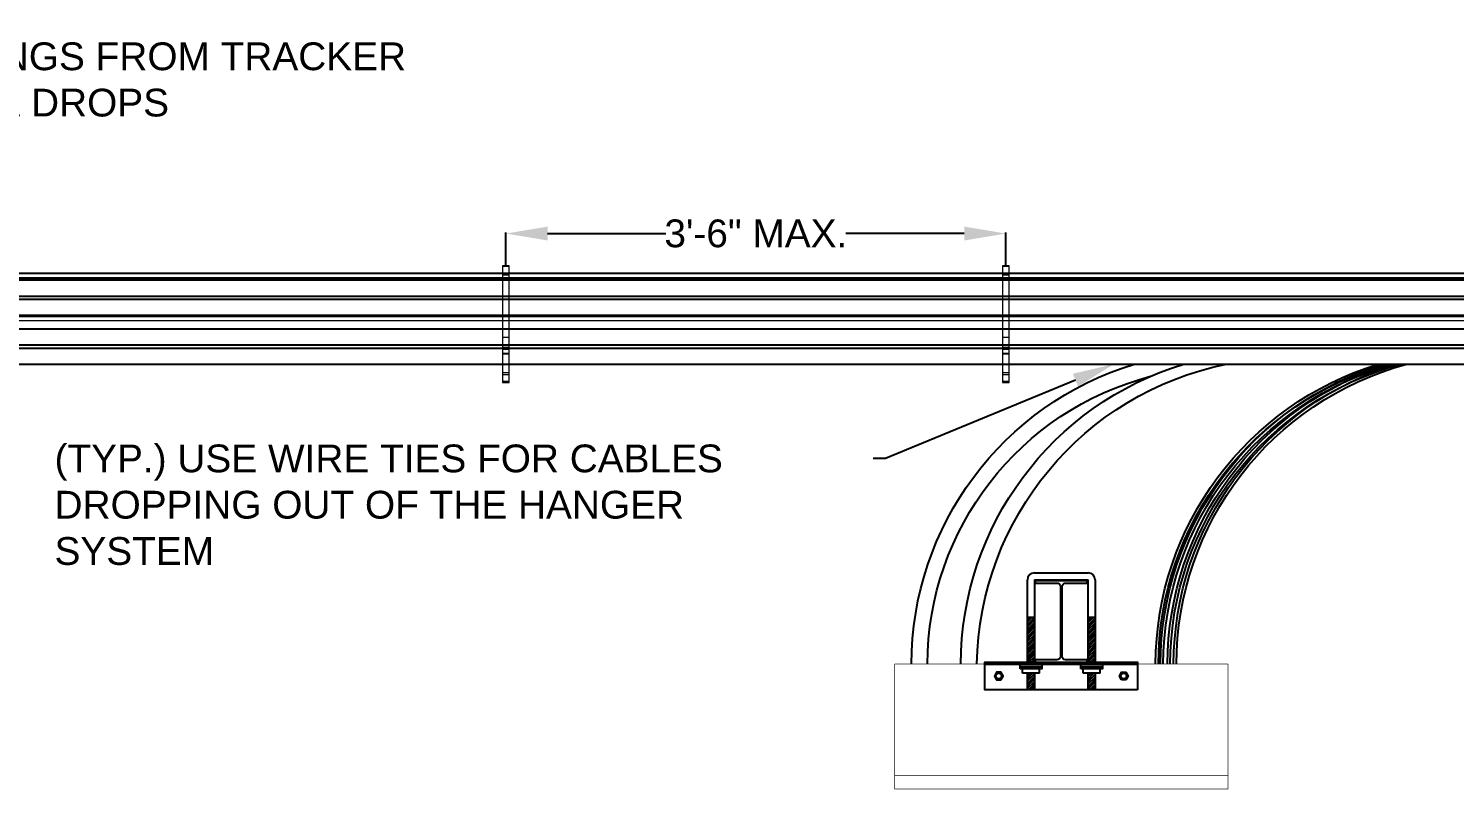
# Model space of a CAD drawing. Header units: inches. Extents: x -1851 to 6314, y -1304 to 4687.
# Drawn here: x -1520.2 to -1417.6, y 599.4 to 654.2 of the extents above; entities that cross this region are included whole.
import ezdxf
from ezdxf import colors
from ezdxf.entities.mleader import LeaderData, LeaderLine
from ezdxf.math import Vec2, Vec3

# ---------------------------------------------------------------- set-up
doc = ezdxf.new("R2010")
doc.units = ezdxf.units.IN
doc.header["$MEASUREMENT"] = 0
for name, color, linetype in [('DC FEEEDERS', 1, 'Continuous'), ('DC STRING CABLES', 30, 'Continuous'), ('E-COMB-BOX', 41, 'Continuous'), ('G-ANNO-TEXT', 1, 'Continuous'), ('G-TEXT', 7, 'Continuous'), ('S-BOLT', 93, 'Continuous'), ('S-STEL-ANGL', 3, 'Continuous'), ('WIRE MANAGEMENT', 4, 'Continuous')]:
    doc.layers.add(name, color=color, linetype=linetype)
doc.styles.add('NEI-A', font='arial.ttf')
doc.dimstyles.new('NEI-A', dxfattribs={"dimtxt": 0.1, "dimasz": 0.125, "dimexe": 0.0625, "dimexo": 0.0625, "dimgap": 0.0625, "dimtad": 0, "dimtih": 1, "dimtoh": 1, "dimdec": 4, "dimzin": 3, "dimdsep": 46, "dimlunit": 4, "dimtxsty": 'NEI-A', "dimcen": 0, "dimadec": 0, "dimazin": 0, "dimtfac": 0.75, "dimtdec": 4, "dimtofl": 0, "dimtmove": 0, "dimatfit": 3, "dimfxl": 1, "dimfrac": 1, "dimtolj": 1, "dimtzin": 0, "dimarcsym": 0})

# ---------------------------------------------------------------- blocks, each defined once
blk = doc.blocks.new('BracketAngle_BottomView')
for p, q in [((81.54, 214.54), (70.54, 214.54)), ((72.41, 214.54), (72.41, 214.4)), ((74.41, 214.54), (74.41, 214.4)), ((77.66, 214.54), (77.66, 214.4)), ((79.66, 214.54), (79.66, 214.4))]:
    blk.add_line(p, q)
for points in [[(70.54, 216.4), (81.54, 216.4), (81.54, 214.4), (70.54, 214.4)], [(71.7, 215.68), (71.85, 215.4), (71.7, 215.13), (71.38, 215.13), (71.22, 215.4), (71.38, 215.68)], [(80.38, 215.68), (80.22, 215.4), (80.38, 215.13), (80.7, 215.13), (80.85, 215.4), (80.7, 215.68)]]:
    blk.add_lwpolyline(points, close=True)
for centre in [(71.54, 215.4), (80.54, 215.4)]:
    blk.add_circle(centre, 0.2)
blk = doc.blocks.new('*D10')
at = {"layer": 'Defpoints', "color": 0, "transparency": 16777216}
for p in [(-1449.85, 639.45), (-1485.85, 637.13), (-1449.85, 637.13)]:
    blk.add_point(p, dxfattribs=at)
at = {"layer": 'G-ANNO-TEXT', "color": 0, "lineweight": -2, "transparency": 16777216}
for p, q in [((-1485.85, 637.19), (-1485.85, 639.52)), ((-1482.85, 639.45), (-1474.32, 639.45)), ((-1452.85, 639.45), (-1461.38, 639.45)), ((-1449.85, 637.19), (-1449.85, 639.52))]:
    blk.add_line(p, q, dxfattribs=at)
at = {"layer": 'G-ANNO-TEXT', "color": 0, "transparency": 16777216}
for points in [[(-1482.85, 639.95), (-1482.85, 638.95), (-1485.85, 639.45)], [(-1452.85, 639.95), (-1452.85, 638.95), (-1449.85, 639.45)]]:
    blk.add_solid(points, dxfattribs=at)
at = {"layer": 'G-ANNO-TEXT', "color": 0, "transparency": 16777216, "insert": (-1467.85, 639.45), "char_height": 2, "attachment_point": 5, "style": 'NEI-A'}
blk.add_mtext('\\A1;3\'-6" MAX.', dxfattribs=at)

msp = doc.modelspace()

# ---------------------------------------------------------------- hatches: boundary and pattern name
at = {"layer": 'S-BOLT'}
h = msp.add_hatch(dxfattribs=at)
h.set_pattern_fill('ANSI31', color=256)
h.set_pattern_definition([(45, (-1467.3601, 540.44596), (-0.08838835, 0.08838835), [])])
h.paths.add_polyline_path([(-1443.4226, 611.8282), (-1443.9226, 611.8282), (-1443.9226, 608.58596), (-1443.4226, 608.58596)])
h.paths.add_polyline_path([(-1443.4226, 607.78541), (-1443.9226, 607.78541), (-1443.9226, 606.62336), (-1443.4226, 606.62336)])
h.paths.add_polyline_path([(-1447.7976, 607.78775), (-1448.2976, 607.78775), (-1448.2976, 606.6257), (-1447.7976, 606.6257)])
h.paths.add_polyline_path([(-1448.2976, 611.8282), (-1448.2976, 608.58596), (-1447.7976, 608.58596), (-1447.7976, 611.8282)])

# ---------------------------------------------------------------- linework, layer by layer
at = {"layer": 'DC FEEEDERS'}
for points in [[(-1562.81593, 636.10711), (-1328.90427, 636.10711)], [(-1558.37762, 634.94711), (-1333.60997, 634.94711)], [(-1558.37762, 634.72517), (-1333.60997, 634.72517)], [(-1558.37762, 633.56517), (-1333.60997, 633.56517)], [(-1558.37762, 632.58777), (-1333.60997, 632.58777)], [(-1558.37762, 631.42777), (-1333.60997, 631.42777)], [(-1558.37762, 631.20583), (-1333.60997, 631.20583)]]:
    msp.add_lwpolyline(points, dxfattribs=at)
at = {"layer": 'DC STRING CABLES', "flags": 128}
for points in [[(-1334.7544, 636.58143), (-1521.60172, 636.58143)], [(-1335.43055, 636.24897), (-1521.60172, 636.24897)]]:
    msp.add_lwpolyline(points, dxfattribs=at)
for points in [[(-1439.0678, 608.44596, -0.329466328), (-1423.01737, 630.04583, -0.329466328)], [(-1438.8678, 608.44546, -0.338048409), (-1422.29315, 630.04583, -0.329466328)], [(-1438.71316, 608.44596, -0.329466328), (-1422.66273, 630.04583, -0.329466328)], [(-1438.51316, 608.44546, -0.338048409), (-1421.93851, 630.04583, -0.329466328)], [(-1438.21666, 608.44596, -0.329466328), (-1422.16623, 630.04583, -0.329466328)], [(-1438.01666, 608.44546, -0.338048409), (-1421.44201, 630.04583, -0.329466328)], [(-1437.77336, 608.44596, -0.329466328), (-1421.72293, 630.04583, -0.329466328)], [(-1437.57336, 608.44546, -0.338048409), (-1420.99871, 630.04583, -0.329466328)]]:
    msp.add_lwpolyline(points, format="xyb", dxfattribs=at)
at = {"layer": 'E-COMB-BOX', "color": 30, "const_width": 0.05}
for points in [[(-1457.8601, 608.44596), (-1457.8601, 599.44596), (-1433.8601, 599.44596), (-1433.8601, 608.44596)], [(-1433.8601, 608.44596), (-1457.8601, 608.44596)], [(-1457.8601, 600.44596), (-1433.8601, 600.44596)]]:
    msp.add_lwpolyline(points, dxfattribs=at)
at = {"layer": 'S-BOLT'}
for p, q in [((-1448.82586, 608.11575), (-1448.82586, 608.44596)), ((-1448.66371, 607.78775), (-1448.66371, 608.11575)), ((-1448.0476, 608.11575), (-1447.88987, 608.28086)), ((-1447.90175, 608.11575), (-1447.74403, 608.28086)), ((-1447.43149, 607.78775), (-1447.43149, 608.11575)), ((-1444.45086, 608.11341), (-1444.45086, 608.44362)), ((-1444.28871, 607.78541), (-1444.28871, 608.11341)), ((-1443.6726, 608.11341), (-1443.51487, 608.27852)), ((-1443.52675, 608.11341), (-1443.36903, 608.27852)), ((-1443.05649, 607.78541), (-1443.05649, 608.11341)), ((-1447.43149, 607.78775), (-1448.66371, 607.78775)), ((-1443.05649, 607.78541), (-1444.28871, 607.78541))]:
    msp.add_line(p, q, dxfattribs=at)
for points in [[(-1448.2976, 611.8282), (-1447.7976, 611.8282)], [(-1443.9226, 611.8282), (-1443.4226, 611.8282)], [(-1448.82586, 608.44596), (-1447.26933, 608.44596)], [(-1447.26933, 608.44596), (-1447.26933, 608.11575), (-1448.82586, 608.11575)], [(-1448.82586, 608.28086), (-1447.26933, 608.28086)], [(-1444.45086, 608.44362), (-1442.89433, 608.44362)], [(-1442.89433, 608.44362), (-1442.89433, 608.11341), (-1444.45086, 608.11341)], [(-1444.45086, 608.27852), (-1442.89433, 608.27852)], [(-1447.7976, 607.78775), (-1447.7976, 606.6257), (-1448.2976, 606.6257), (-1448.2976, 607.78775)], [(-1443.4226, 607.78541), (-1443.4226, 606.62336), (-1443.9226, 606.62336), (-1443.9226, 607.78541)]]:
    msp.add_lwpolyline(points, dxfattribs=at)
at = {"layer": 'WIRE MANAGEMENT', "color": 4, "linetype": 'Continuous', "lineweight": 18, "elevation": 0.11854, "flags": 128}
for points in [[(-1485.60172, 637.13195), (-1486.10172, 637.13195)], [(-1485.60172, 637.07086), (-1486.10172, 637.07086)], [(-1485.60172, 636.58736), (-1486.10172, 636.58736)], [(-1449.60172, 637.13195), (-1450.10172, 637.13195)], [(-1449.60172, 637.07086), (-1450.10172, 637.07086)], [(-1449.60172, 636.58736), (-1450.10172, 636.58736)], [(-1485.60172, 636.45929), (-1486.10172, 636.45929)], [(-1449.60172, 636.45929), (-1450.10172, 636.45929)], [(-1558.37762, 633.47839), (-1333.60997, 633.47839)], [(-1558.37762, 633.20032), (-1333.60997, 633.20032)], [(-1485.60172, 632.54914), (-1486.10172, 632.54914)], [(-1449.60172, 632.54914), (-1450.10172, 632.54914)], [(-1485.60172, 631.96688), (-1486.10172, 631.96688)], [(-1449.60172, 631.96688), (-1450.10172, 631.96688)], [(-1485.60172, 631.24068), (-1486.10172, 631.24068)], [(-1485.60172, 631.1051), (-1486.10172, 631.1051)], [(-1485.60172, 630.82002), (-1486.10172, 630.82002)], [(-1485.60172, 630.75879), (-1486.10172, 630.75879)], [(-1449.60172, 631.24068), (-1450.10172, 631.24068)], [(-1449.60172, 631.1051), (-1450.10172, 631.1051)], [(-1449.60172, 630.82002), (-1450.10172, 630.82002)], [(-1449.60172, 630.75879), (-1450.10172, 630.75879)]]:
    msp.add_lwpolyline(points, dxfattribs=at)

# ---------------------------------------------------------------- block references
at = {"layer": 'S-STEL-ANGL', "rotation": 180}
msp.add_blockref('BracketAngle_BottomView', (-1369.82302, 822.98991), dxfattribs=at)

# ---------------------------------------------------------------- dimensions: what is measured, and where the dimension line sits
at = {"layer": 'G-ANNO-TEXT'}
dim = msp.add_linear_dim(base=(-1449.85172, 639.45287, 0.11854), p1=(-1485.85172, 637.13195, 0.11854), p2=(-1449.85172, 637.13195, 0.11854), text='3\'-6" MAX.', dimstyle='NEI-A', override={"dimtxt": 2, "dimasz": 3}, dxfattribs=at)
dim.commit()
dim.dimension.update_dxf_attribs({"geometry": '*D10', "text_midpoint": (-1467.85172, 639.45287, 0.11854)})

# ---------------------------------------------------------------- leaders
ml = msp.add_multileader_mtext('Standard', dxfattribs=at)
ml.set_content('(TYP.) DC STRINGS FROM TRACKER TABLES TO BLA DROPS', color=256, style='NEI-A')
ml.set_leader_properties()
ml.build(insert=Vec2(0, 0))
ml.multileader.update_dxf_attribs({"dogleg_length": 0.89968, "arrow_head_size": 3})
ctx = ml.context
ctx.base_point, ctx.char_height, ctx.arrow_head_size, ctx.landing_gap_size, ctx.plane_origin = Vec3(-1543.77114, 652.19648), 2, 3, 1.53573, Vec3(-1495.73409, 607.66036)
notes = []
notes.append((ctx, [(0, (1, 1, 0), (-1544.67082, 652.19648), (1, 0), 0.89968, [(0, [(-1560.72659, 638.93349)], 0, [])])]))
ctx.mtext.insert, ctx.mtext.width, ctx.mtext.flow_direction = Vec3(-1542.23541, 653.21353), 49.1905321, 5
ctx.mtext.has_bg_fill, ctx.mtext.bg_color, ctx.mtext.bg_scale_factor, ctx.mtext.bg_transparency, ctx.mtext.use_window_bg_color = 1, -1073741824, 1.5, 0, 1
ml = msp.add_multileader_mtext('Standard', dxfattribs=at)
ml.set_content('\\pxql,t3.00005;(TYP.) USE WIRE TIES FOR CABLES DROPPING OUT OF THE HANGER SYSTEM', color=256, style='NEI-A')
ml.set_leader_properties()
ml.build(insert=Vec2(0, 0))
ml.multileader.update_dxf_attribs({"dogleg_length": 3.07146, "arrow_head_size": 3})
ctx = ml.context
ctx.base_point, ctx.char_height, ctx.arrow_head_size, ctx.landing_gap_size, ctx.plane_origin = Vec3(-1519.64494, 623.24296), 2, 3, 1.53573, Vec3(-715.67347, 68.6227)
ctx.text_align_type = 2
notes.append((ctx, [(1, (1, 1, 0), (-1458.50872, 623.24296), (-1, 0), 0.89968, [(1, [(-1442.0676, 630.04583)], 0, [])])]))
ctx.mtext.insert, ctx.mtext.width, ctx.mtext.alignment, ctx.mtext.flow_direction = Vec3(-1460.94413, 624.26001), 57.4006276, 3, 5
ctx.mtext.has_bg_fill, ctx.mtext.bg_color, ctx.mtext.bg_scale_factor, ctx.mtext.bg_transparency, ctx.mtext.use_window_bg_color = 1, -1073741824, 1.5, 0, 1
for ctx, leaders in notes:
    for number, flags, end, landing, length, lines in leaders:
        leader = LeaderData()
        leader.index, (leader.has_last_leader_line, leader.has_dogleg_vector, leader.attachment_direction) = number, flags
        leader.last_leader_point, leader.dogleg_vector, leader.dogleg_length = Vec3(end), Vec3(landing), length
        for number, points, colour, breaks in lines:
            line = LeaderLine()
            line.index, line.vertices, line.color, line.breaks = number, Vec3.list(points), colors.encode_raw_color(colour), breaks
            leader.lines.append(line)
        ctx.leaders.append(leader)

# ---------------------------------------------------------------- next in the draw order: linework, layer by layer
at = {"layer": 'DC FEEEDERS'}
msp.add_lwpolyline([(-1558.37762, 630.04583), (-1333.60997, 630.04583)], dxfattribs=at)
for points in [[(-1456.65064, 608.44596, -0.329466328), (-1440.60022, 630.04583, -0.098766988)], [(-1453.09419, 608.44596, -0.329466328), (-1437.04376, 630.04583, -0.098766988)], [(-1451.9342, 608.44304, -0.351802848), (-1433.99648, 630.04583, -0.329466328)], [(-1455.49065, 608.44304, -0.340666175), (-1439.4303, 629.17094, -0.329466328)]]:
    msp.add_lwpolyline(points, format="xyb", dxfattribs=at)
at = {"layer": 'G-TEXT', "flags": 128}
msp.add_lwpolyline([(-1447.7351, 608.58596), (-1443.9851, 608.58596), (-1443.9851, 608.75096), (-1445.5456, 608.75096, -0.414213562), (-1445.7956, 609.00096), (-1445.7956, 614.03596, -0.414213562), (-1445.5456, 614.28596), (-1443.9851, 614.28596), (-1443.9851, 614.45096), (-1447.7351, 614.45096), (-1447.7351, 614.28596), (-1446.1746, 614.28596, -0.414213562), (-1445.9246, 614.03596), (-1445.9246, 609.00096, -0.414213562), (-1446.1746, 608.75096), (-1447.7351, 608.75096), (-1447.7351, 608.58596)], format="xyb", dxfattribs=at)
at = {"layer": 'S-BOLT'}
for p, q in [((-1447.7976, 615.0157), (-1443.9226, 615.0157)), ((-1447.7976, 614.5157), (-1443.9226, 614.5157))]:
    msp.add_line(p, q, dxfattribs=at)
for points in [[(-1447.7976, 614.5157), (-1447.7976, 608.58596), (-1448.2976, 608.58596), (-1448.2976, 614.5157)], [(-1443.4226, 614.5157), (-1443.4226, 608.58596), (-1443.9226, 608.58596), (-1443.9226, 614.5157)]]:
    msp.add_lwpolyline(points, dxfattribs=at)
for centre, start, end in [((-1447.7976, 614.5157), 90, 180), ((-1443.9226, 614.5157), 0, 90)]:
    msp.add_arc(centre, 0.5, start, end, dxfattribs=at)
at = {"layer": 'WIRE MANAGEMENT', "color": 4, "linetype": 'Continuous', "lineweight": 18, "elevation": 0.11854, "flags": 128}
for points in [[(-1485.60172, 637.13195), (-1486.10172, 637.13195), (-1486.10172, 628.73195), (-1485.60172, 628.73195)], [(-1449.60172, 637.13195), (-1450.10172, 637.13195), (-1450.10172, 628.73195), (-1449.60172, 628.73195)]]:
    msp.add_lwpolyline(points, close=True, dxfattribs=at)
for points in [[(-1485.60172, 629.41767), (-1486.10172, 629.41767)], [(-1449.60172, 629.41767), (-1450.10172, 629.41767)], [(-1485.60172, 629.28209), (-1486.10172, 629.28209)], [(-1485.60172, 628.79303), (-1486.10172, 628.79303)], [(-1485.60172, 628.73195), (-1486.10172, 628.73195)], [(-1449.60172, 629.28209), (-1450.10172, 629.28209)], [(-1449.60172, 628.79303), (-1450.10172, 628.79303)], [(-1449.60172, 628.73195), (-1450.10172, 628.73195)]]:
    msp.add_lwpolyline(points, dxfattribs=at)

doc.saveas('drawing.dxf')
